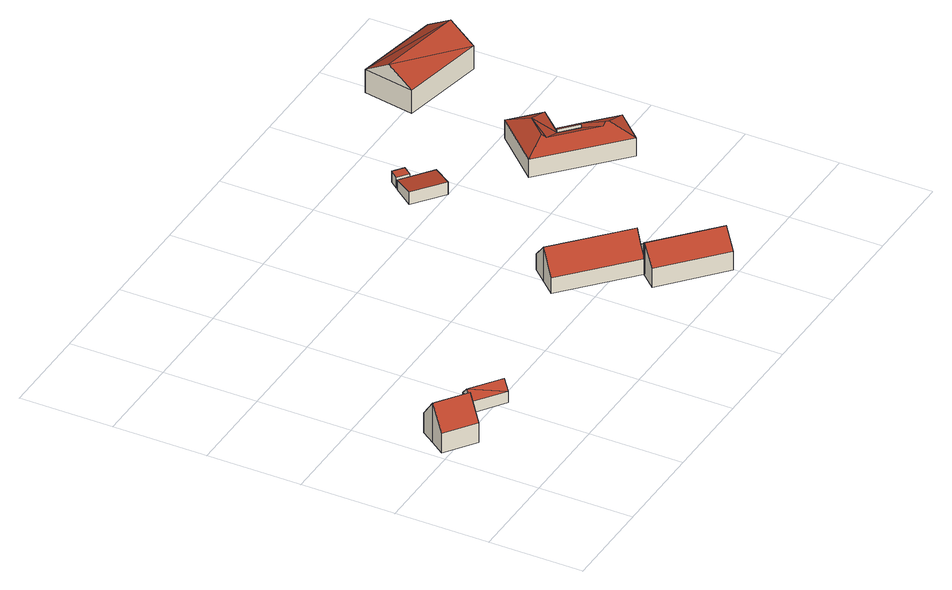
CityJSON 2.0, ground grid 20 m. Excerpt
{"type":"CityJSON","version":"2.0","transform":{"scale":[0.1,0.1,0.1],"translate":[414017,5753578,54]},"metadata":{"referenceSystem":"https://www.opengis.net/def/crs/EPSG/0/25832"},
"CityObjects":{
"building1":{"type":"Building","attributes":{"Gemeindeschluessel":"05515000","Geometrietyp2DReferenz":"3000","function":"31001_1000","roofType":"3100","measuredHeight":9.19},"address":[{"country":"Germany","locality":"Münster","thoroughfareNumber":"70","thoroughfareName":"Telgter Straße"}],"geometry":[{"type":"Solid","lod":"2","boundaries":[[[[0,1,2,3]],[[4,5,1,0]],[[6,7,5,4]],[[8,9,7,6]],[[10,11,9,8]],[[12,13,11,10]],[[14,15,13,12]],[[3,2,15,14]],[[8,6,4,10]],[[0,3,14,12,10,4]],[[1,5,7,9,11,13,15,2]]]],"semantics":{"surfaces":[{"type":"WallSurface"},{"type":"RoofSurface"},{"type":"GroundSurface"}],"values":[[0,0,0,0,0,0,0,0,1,1,2]]}}]},
"building2":{"type":"Building","attributes":{"Gemeindeschluessel":"05515000","Geometrietyp2DReferenz":"3000","function":"31001_2460","roofType":"3100","measuredHeight":4.54},"geometry":[{"type":"Solid","lod":"2","boundaries":[[[[16,17,18,19]],[[20,21,17,16]],[[22,23,21,20]],[[19,18,23,22]],[[16,24,20]],[[22,25,19]],[[19,25,24]],[[24,16,19]],[[25,22,20]],[[20,24,25]],[[17,21,23,18]]]],"semantics":{"surfaces":[{"type":"WallSurface"},{"type":"RoofSurface"},{"type":"GroundSurface"}],"values":[[0,0,0,0,0,0,1,1,1,1,2]]}}]},
"building3":{"type":"Building","attributes":{"Gemeindeschluessel":"05515000","Geometrietyp2DReferenz":"3000","function":"31001_1000"},"address":[{"country":"Germany","locality":"Münster","thoroughfareNumber":"8b","thoroughfareName":"Berdelheide"}],"children":["building3-1","building3-2"]},
"building3-1":{"type":"BuildingPart","attributes":{"roofType":"3100","measuredHeight":7.92},"parents":["building3"],"geometry":[{"type":"Solid","lod":"2","boundaries":[[[[26,27,28,29]],[[30,31,27,26]],[[32,33,31,30]],[[34,35,33,32]],[[36,37,35,34]],[[38,39,37,36]],[[40,41,39,38]],[[42,41,40]],[[36,34,32,38]],[[30,26,29,43,40,38,32]],[[27,31,33,35,37,39,41,28]],[[42,40,43]],[[28,41,42,43,29]]]],"semantics":{"surfaces":[{"type":"WallSurface"},{"type":"RoofSurface"},{"type":"GroundSurface"},{"type":"ClosureSurface"}],"values":[[0,0,0,0,0,0,0,0,1,1,2,0,3]]}}]},
"building3-2":{"type":"BuildingPart","attributes":{"roofType":"3100","measuredHeight":7.65},"parents":["building3"],"geometry":[{"type":"Solid","lod":"2","boundaries":[[[[44,27,45,46]],[[47,29,28,27,44]],[[48,49,41,42]],[[50,51,49,48]],[[52,53,51,50]],[[54,55,53,52]],[[46,45,55,54]],[[48,42,43,47,44,46,50]],[[54,52,50,46]],[[27,28,41,49,51,53,55,45]],[[29,47,43]],[[41,28,29,43,42]]]],"semantics":{"surfaces":[{"type":"WallSurface"},{"type":"RoofSurface"},{"type":"GroundSurface"},{"type":"ClosureSurface"}],"values":[[0,0,0,0,0,0,0,1,1,2,0,3]]}}]},
"building4":{"type":"Building","attributes":{"Gemeindeschluessel":"05515000","Geometrietyp2DReferenz":"3000","function":"31001_2500","roofType":"2100","measuredHeight":2.93},"geometry":[{"type":"Solid","lod":"2","boundaries":[[[[56,57,58,59]],[[60,61,57,56]],[[62,63,61,60]],[[59,58,63,62]],[[60,56,59,62]],[[57,61,63,58]]]],"semantics":{"surfaces":[{"type":"WallSurface"},{"type":"RoofSurface"},{"type":"GroundSurface"}],"values":[[0,0,0,0,1,2]]}}]},
"building5":{"type":"Building","attributes":{"Gemeindeschluessel":"05515000","Geometrietyp2DReferenz":"3000","function":"31001_2500","roofType":"1000","measuredHeight":2.51},"address":[{"country":"Germany","locality":"Münster","thoroughfareNumber":"8a","thoroughfareName":"Berdelheide"}],"geometry":[{"type":"Solid","lod":"2","boundaries":[[[[64,65,66,67]],[[68,69,65,64]],[[70,71,69,68]],[[67,66,71,70]],[[68,64,67,70]],[[65,69,71,66]]]],"semantics":{"surfaces":[{"type":"WallSurface"},{"type":"RoofSurface"},{"type":"GroundSurface"}],"values":[[0,0,0,0,1,2]]}}]},
"building6":{"type":"Building","attributes":{"Gemeindeschluessel":"05515000","Geometrietyp2DReferenz":"3000","function":"31001_1000","roofType":"5000","measuredHeight":6.31},"address":[{"country":"Germany","locality":"Münster","thoroughfareNumber":"8","thoroughfareName":"Berdelheide"}],"geometry":[{"type":"Solid","lod":"2","boundaries":[[[[72,73,74,75]],[[76,77,73,72]],[[78,79,77,76]],[[80,81,79,78]],[[82,83,81,80]],[[84,85,83,82]],[[86,87,85,84]],[[88,89,87,86]],[[75,74,89,88]],[[90,88,86,91]],[[86,84,82]],[[86,82,92]],[[91,86,92]],[[92,93,91]],[[82,80,92]],[[92,80,78,93]],[[94,90,91,93,78,76,95]],[[76,72,95]],[[95,72,75,94]],[[94,75,88,90]],[[73,77,79,81,83,85,87,89,74]]]],"semantics":{"surfaces":[{"type":"WallSurface"},{"type":"RoofSurface"},{"type":"GroundSurface"}],"values":[[0,0,0,0,0,0,0,0,0,1,1,1,1,1,1,1,1,1,1,1,2]]}}]},
"building7":{"type":"Building","attributes":{"Gemeindeschluessel":"05515000","Geometrietyp2DReferenz":"3000","function":"51009_1610","roofType":"2100","measuredHeight":4.14},"geometry":[{"type":"Solid","lod":"2","boundaries":[[[[84,96,97,98]],[[75,99,96,84]],[[100,101,99,75]],[[98,97,101,100]],[[75,84,98,100]],[[96,99,101,97]]]],"semantics":{"surfaces":[{"type":"WallSurface"},{"type":"RoofSurface"},{"type":"GroundSurface"}],"values":[[0,0,0,0,1,2]]}}]},
"building8":{"type":"Building","attributes":{"Gemeindeschluessel":"05515000","Geometrietyp2DReferenz":"3000","function":"31001_2700","roofType":"3100","measuredHeight":8.9},"geometry":[{"type":"Solid","lod":"2","boundaries":[[[[102,103,104,105]],[[106,107,103,102]],[[108,109,107,106]],[[105,104,109,108]],[[102,110,106]],[[108,111,105]],[[105,111,110]],[[110,102,105]],[[111,108,106]],[[106,110,111]],[[103,107,109,104]]]],"semantics":{"surfaces":[{"type":"WallSurface"},{"type":"RoofSurface"},{"type":"GroundSurface"}],"values":[[0,0,0,0,0,0,1,1,1,1,2]]}}]}
},
"vertices":[
[121,239,33],[121,239,11],[78,269,11],[78,269,33],[88,193,102],[88,193,11],[66,163,56],[66,163,11],[3,208,56],[3,208,11],[25,239,102],[25,239,11],[46,269,56],[46,269,11],[68,254,56],[68,254,11],
[145,222,35],[145,222,9],[209,176,9],[209,176,35],[165,250,35],[165,250,9],[229,204,35],[229,204,9],[155,236,54],[219,190,54],
[696,147,45],[696,147,10],[696,146,10],[696,146,45],[559,271,46],[559,271,10],[587,302,89],[587,302,10],[615,333,46],[615,333,10],[753,208,45],[753,208,10],[725,177,89],[725,177,10],[720,172,82],[720,172,10],[720,172,53],[709,161,66],
[696,147,82],[693,143,10],[693,143,86],[696,146,82],[841,64,53],[841,64,10],[814,34,86],[814,34,10],[787,5,53],[787,5,10],[666,113,53],[666,113,10],
[726,688,29],[726,688,7],[693,645,7],[693,645,36],[790,639,29],[790,639,7],[756,596,36],[756,596,7],
[744,709,31],[744,709,6],[730,692,6],[730,692,31],[765,693,31],[765,693,6],[752,675,31],[752,675,6],
[1085,400,50],[1085,400,9],[1022,459,9],[1022,459,50],[1031,342,50],[1031,342,9],[874,487,50],[874,487,9],[966,587,50],[966,587,9],[1025,533,50],[1025,533,9],[987,491,50],[987,491,9],[977,481,50],[977,481,9],[1012,449,50],[1012,449,9],[1014,402,68],[931,479,68],[969,531,72],[930,489,72],[1024,403,72],[1029,398,72],
[987,491,15],[977,481,15],[977,481,57],[1022,459,15],[1012,449,57],[1012,449,15],
[965,785,53],[965,785,0],[1148,750,0],[1148,750,53],[985,894,53],[985,894,0],[1169,859,53],[1169,859,0],[975,839,89],[1158,804,89]
]}
